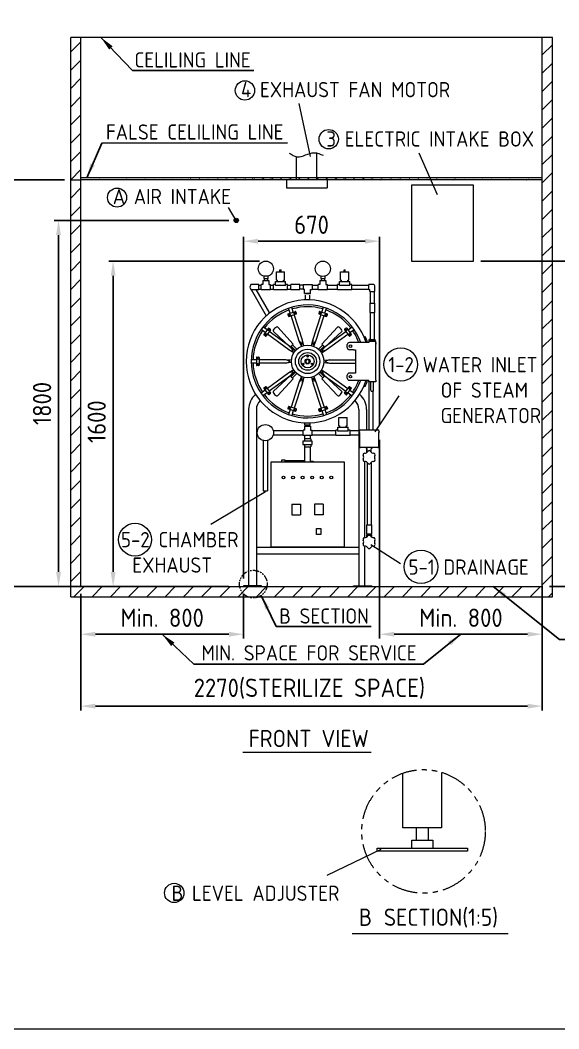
# Model space of a CAD drawing. Header units: millimetres. Extents: x 0 to 12013, y 0 to 8446.
# Drawn here: x 3686 to 6336, y 0 to 4959 of the extents above; entities that cross this region are included whole.
import ezdxf

# ---------------------------------------------------------------- set-up
doc = ezdxf.new("R2010")
doc.units = ezdxf.units.MM
doc.linetypes.add('HIDDEN', pattern=[9.525, 6.35, -3.175])
doc.linetypes.add('PHANTOM', pattern=[63.5, 31.75, -6.35, 6.35, -6.35, 6.35, -6.35])
doc.layers.get('0').update_dxf_attribs({"lineweight": 15})
for name, color, linetype, lineweight in [('D', 3, 'Continuous', 13), ('F', 7, 'Continuous', 15), ('H', 2, 'HIDDEN', 15), ('S', 4, 'Continuous', 15)]:
    doc.layers.add(name, color=color, linetype=linetype, lineweight=lineweight)
doc.styles.get("Standard").update_dxf_attribs({"font": 'KAIU.TTF'})
doc.styles.add('STU25', font='isocp2.shx')
doc.dimstyles.new('STU25', dxfattribs={"dimscale": 36, "dimtxt": 2.5, "dimasz": 2, "dimexe": 0.6, "dimexo": 1, "dimgap": 1, "dimtad": 1, "dimdsep": 46, "dimtxsty": 'STU25', "dimcen": 2, "dimazin": 2, "dimtfac": 1, "dimtmove": 0, "dimatfit": 3, "dimfxl": 0, "dimtolj": 1, "dimtzin": 0, "dimarcsym": 0})
doc.dimstyles.new('STU25$7', dxfattribs={"dimscale": 36, "dimtxt": 2.5, "dimasz": 2, "dimexe": 1.25, "dimexo": 0.625, "dimgap": 1, "dimtad": 1, "dimdec": 4, "dimdsep": 46, "dimtxsty": 'STU25', "dimcen": 2.5, "dimazin": 2, "dimtfac": 1, "dimtdec": 4, "dimtmove": 0, "dimatfit": 3, "dimfxl": 0, "dimtolj": 1, "dimtzin": 0, "dimarcsym": 0})

# ---------------------------------------------------------------- blocks, each defined once
blk = doc.blocks.new('*D6')
at = {"layer": 'D', "color": 0, "lineweight": -2}
for p, q in [((3984.4, 2135.1), (3984.4, 1918.2)), ((4784.4, 2138.1), (4784.4, 1918.2)), ((4056.4, 1939.8), (4712.4, 1939.8))]:
    blk.add_line(p, q, dxfattribs=at)
at = {"layer": 'D', "color": 0}
for points in [[(4056.4, 1951.8), (4056.4, 1927.8), (3984.4, 1939.8)], [(4712.4, 1927.8), (4712.4, 1951.8), (4784.4, 1939.8)]]:
    blk.add_solid(points, dxfattribs=at)
at = {"layer": 'Defpoints', "color": 0}
for p in [(3984.4, 2171.1), (4784.4, 2174.1), (4784.4, 1939.8)]:
    blk.add_point(p, dxfattribs=at)
at = {"layer": 'D', "color": 0, "insert": (4384.4, 2020.8), "char_height": 90, "attachment_point": 5, "style": 'STU25'}
blk.add_mtext('\\A1;Min. 800', dxfattribs=at)
blk = doc.blocks.new('*D7')
at = {"layer": 'D', "color": 0, "lineweight": -2}
for p, q in [((5454.4, 2896.3), (5454.4, 1918.2)), ((6254.4, 2177.6), (6254.4, 1918.2)), ((5526.4, 1939.8), (6182.4, 1939.8))]:
    blk.add_line(p, q, dxfattribs=at)
at = {"layer": 'D', "color": 0}
for points in [[(5526.4, 1951.8), (5526.4, 1927.8), (5454.4, 1939.8)], [(6182.4, 1927.8), (6182.4, 1951.8), (6254.4, 1939.8)]]:
    blk.add_solid(points, dxfattribs=at)
at = {"layer": 'Defpoints', "color": 0}
for p in [(5454.4, 2932.3), (6254.4, 2213.6), (6254.4, 1939.8)]:
    blk.add_point(p, dxfattribs=at)
at = {"layer": 'D', "color": 0, "insert": (5854.4, 2020.8), "char_height": 90, "attachment_point": 5, "style": 'STU25'}
blk.add_mtext('\\A1;Min. 800', dxfattribs=at)
blk = doc.blocks.new('*D9')
at = {"layer": 'D', "color": 0, "lineweight": -2}
for p, q in [((4712.8, 3974.1), (3853, 3974.1)), ((3874.6, 3902.1), (3874.6, 2246.1)), ((4712.8, 2174.1), (3853, 2174.1))]:
    blk.add_line(p, q, dxfattribs=at)
at = {"layer": 'D', "color": 0}
for points in [[(3886.6, 3902.1), (3862.6, 3902.1), (3874.6, 3974.1)], [(3862.6, 2246.1), (3886.6, 2246.1), (3874.6, 2174.1)]]:
    blk.add_solid(points, dxfattribs=at)
at = {"layer": 'Defpoints', "color": 0}
for p in [(4748.8, 3974.1), (3874.6, 2174.1), (4748.8, 2174.1)]:
    blk.add_point(p, dxfattribs=at)
at = {"layer": 'D', "color": 0, "insert": (3793.6, 3074.1), "char_height": 90, "attachment_point": 5, "rotation": 90, "style": 'STU25'}
blk.add_mtext('\\A1;1800', dxfattribs=at)
blk = doc.blocks.new('*D10')
at = {"layer": 'D', "color": 0, "lineweight": -2}
for p, q in [((4862.5, 3774.1), (4121.5, 3774.1)), ((4143.1, 3702.1), (4143.1, 2246.1)), ((4620.8, 2174.1), (4121.5, 2174.1))]:
    blk.add_line(p, q, dxfattribs=at)
at = {"layer": 'D', "color": 0}
for points in [[(4155.1, 3702.1), (4131.1, 3702.1), (4143.1, 3774.1)], [(4131.1, 2246.1), (4155.1, 2246.1), (4143.1, 2174.1)]]:
    blk.add_solid(points, dxfattribs=at)
at = {"layer": 'Defpoints', "color": 0}
for p in [(4898.5, 3774.1), (4143.1, 2174.1), (4656.8, 2174.1)]:
    blk.add_point(p, dxfattribs=at)
at = {"layer": 'D', "color": 0, "insert": (4062.1, 2984.7), "char_height": 90, "attachment_point": 5, "rotation": 90, "style": 'STU25'}
blk.add_mtext('\\A1;{\\Fisocp2.shx;1600}', dxfattribs=at)
blk = doc.blocks.new('*D11')
at = {"layer": 'D', "color": 0, "lineweight": -2}
for p, q in [((4784.4, 2213.1), (4784.4, 3893.5)), ((4856.4, 3871.9), (5382.4, 3871.9)), ((5454.4, 2968.3), (5454.4, 3893.5))]:
    blk.add_line(p, q, dxfattribs=at)
at = {"layer": 'D', "color": 0}
for points in [[(4856.4, 3883.9), (4856.4, 3859.9), (4784.4, 3871.9)], [(5382.4, 3859.9), (5382.4, 3883.9), (5454.4, 3871.9)]]:
    blk.add_solid(points, dxfattribs=at)
at = {"layer": 'Defpoints', "color": 0}
for p in [(5454.4, 3871.9), (5454.4, 2932.3), (4784.4, 2177.1)]:
    blk.add_point(p, dxfattribs=at)
at = {"layer": 'D', "color": 0, "insert": (5119.4, 3952.9), "char_height": 90, "attachment_point": 5, "style": 'STU25'}
blk.add_mtext('\\A1;670', dxfattribs=at)
blk = doc.blocks.new('*D17')
at = {"layer": 'D', "color": 0, "lineweight": -2}
for p, q in [((3984.4, 2138.1), (3984.4, 1564.7)), ((6254.4, 2132.1), (6254.4, 1564.7)), ((4056.4, 1586.3), (6182.4, 1586.3))]:
    blk.add_line(p, q, dxfattribs=at)
at = {"layer": 'D', "color": 0}
for points in [[(4056.4, 1598.3), (4056.4, 1574.3), (3984.4, 1586.3)], [(6182.4, 1574.3), (6182.4, 1598.3), (6254.4, 1586.3)]]:
    blk.add_solid(points, dxfattribs=at)
at = {"layer": 'Defpoints', "color": 0}
for p in [(3984.4, 2174.1), (6254.4, 2168.1), (6254.4, 1586.3)]:
    blk.add_point(p, dxfattribs=at)
at = {"layer": 'D', "color": 0, "insert": (5108.7, 1672), "char_height": 90, "attachment_point": 5, "style": 'STU25'}
blk.add_mtext('\\A1;2270(STERILIZE SPACE)', dxfattribs=at)
blk = doc.blocks.new('*D18')
at = {"layer": 'D', "color": 0, "lineweight": -2}
for p, q in [((3904.6, 4174.1), (3606.6, 4174.1)), ((3624.6, 4114.1), (3624.6, 2234.1)), ((3954.4, 2174.1), (3606.6, 2174.1))]:
    blk.add_line(p, q, dxfattribs=at)
at = {"layer": 'D', "color": 0}
for points in [[(3634.6, 4114.1), (3614.6, 4114.1), (3624.6, 4174.1)], [(3614.6, 2234.1), (3634.6, 2234.1), (3624.6, 2174.1)]]:
    blk.add_solid(points, dxfattribs=at)
at = {"layer": 'Defpoints', "color": 0}
for p in [(3934.6, 4174.1), (3624.6, 2174.1), (3984.4, 2174.1)]:
    blk.add_point(p, dxfattribs=at)
at = {"layer": 'D', "color": 0, "insert": (3515.8, 2607.2), "char_height": 75, "attachment_point": 1, "rotation": 90, "style": 'STU25'}
blk.add_mtext('\\A1;FINISHED WALL {\\f標楷體|b0|i0|c136|p65;＞}2000mm', dxfattribs=at)
blk = doc.blocks.new('*D19')
at = {"layer": 'D', "color": 0, "lineweight": -2}
for p, q in [((5951.5, 3774.1), (6542, 3774.1)), ((6520.4, 3702.1), (6520.4, 2246.1)), ((6290.4, 2174.1), (6542, 2174.1))]:
    blk.add_line(p, q, dxfattribs=at)
at = {"layer": 'D', "color": 0}
for points in [[(6532.4, 3702.1), (6508.4, 3702.1), (6520.4, 3774.1)], [(6508.4, 2246.1), (6532.4, 2246.1), (6520.4, 2174.1)]]:
    blk.add_solid(points, dxfattribs=at)
at = {"layer": 'Defpoints', "color": 0}
for p in [(5915.5, 3774.1), (6254.4, 2174.1), (6520.4, 2174.1)]:
    blk.add_point(p, dxfattribs=at)
at = {"layer": 'D', "color": 0, "insert": (6439.4, 2969.1), "char_height": 90, "attachment_point": 5, "rotation": 90, "style": 'STU25'}
blk.add_mtext('\\A1;{\\Fisocp2.shx;MIN. 1600 ABOVE}', dxfattribs=at)

msp = doc.modelspace()

# ---------------------------------------------------------------- hatches: boundary and pattern name
msp.add_hatch(color=256).paths.add_polyline_path([(4738, 3974.101, 1), (4759.522, 3974.101, 1)])
at = {"layer": 'H', "ltscale": 5}
h = msp.add_hatch(dxfattribs=at)
h.set_pattern_fill('ANSI31', color=256, scale=20, style=0)
h.set_pattern_definition([(45, (238234.23, 21690.39), (-44.90128, 44.90128), [])])
h.paths.add_polyline_path([(6304.391, 2124.101), (6304.391, 4874.101), (6254.391, 4874.101), (6254.391, 2174.101), (3984.391, 2174.101), (3984.391, 4874.101), (3934.391, 4874.101), (3934.391, 2124.101)])
at = {"layer": 'H'}
h = msp.add_hatch(dxfattribs=at)
h.set_pattern_fill('ANSI31', color=256, scale=10, style=0)
h.set_pattern_definition([(45, (241463.48, 21690.39), (-22.4506403, 22.4506403), [])])
edge = h.paths.add_edge_path()
edge.add_line((6254.391, 4184.101), (3984.391, 4184.101))
edge.add_line((6254.391, 4174.101), (3984.391, 4174.101))

# ---------------------------------------------------------------- linework, layer by layer
for p, q in [((5045.891, 4174.101), (5045.891, 4287.498)), ((5145.891, 4174.101), (5145.891, 4305.408)), ((4995.891, 4174.101), (4995.891, 4134.957)), ((5195.891, 4174.101), (5195.891, 4134.957)), ((4995.891, 4134.957), (5195.891, 4134.957)), ((4946.468, 3720.61), (4986.468, 3720.61)), ((4946.468, 3680.61), (4946.468, 3720.61)), ((4963.468, 3720.61), (4963.468, 3730.61)), ((4963.468, 3730.61), (4969.468, 3730.61)), ((4969.468, 3720.61), (4969.468, 3730.61)), ((4986.468, 3680.61), (4986.468, 3720.61)), ((5262.391, 3720.61), (5302.391, 3720.61)), ((5262.391, 3680.61), (5262.391, 3720.61)), ((5279.391, 3720.61), (5279.391, 3730.61)), ((5279.391, 3730.61), (5285.391, 3730.61)), ((5285.391, 3720.61), (5285.391, 3730.61)), ((5302.391, 3680.61), (5302.391, 3720.61)), ((4879.458, 3679.101), (4879.458, 3659.101)), ((4879.458, 3679.101), (4909.458, 3679.101)), ((4884.458, 3700.459), (4884.458, 3689.101)), ((4884.458, 3689.101), (4904.458, 3689.101)), ((4884.458, 3679.101), (4904.458, 3679.101)), ((4886.458, 3689.101), (4886.458, 3679.101)), ((4902.458, 3689.101), (4902.458, 3679.101)), ((4902.458, 3689.101), (4902.458, 3679.101)), ((4904.458, 3700.459), (4904.458, 3689.101)), ((4909.458, 3679.101), (4909.458, 3659.101)), ((4941.468, 3664.101), (4941.468, 3674.101)), ((4941.468, 3674.101), (4991.468, 3674.101)), ((4946.468, 3680.61), (4951.468, 3680.61)), ((4951.468, 3674.101), (4951.468, 3680.61)), ((4981.468, 3680.61), (4986.468, 3680.61)), ((4981.468, 3674.101), (4981.468, 3680.61)), ((4991.468, 3664.101), (4991.468, 3674.101)), ((5159.891, 3679.101), (5189.891, 3679.101)), ((5159.891, 3679.101), (5159.891, 3659.101)), ((5164.891, 3700.459), (5164.891, 3689.101)), ((5164.891, 3689.101), (5184.891, 3689.101)), ((5164.891, 3679.101), (5184.891, 3679.101)), ((5166.891, 3689.101), (5166.891, 3679.101)), ((5182.891, 3689.101), (5182.891, 3679.101)), ((5182.891, 3689.101), (5182.891, 3679.101)), ((5184.891, 3700.459), (5184.891, 3689.101)), ((5189.891, 3679.101), (5189.891, 3659.101)), ((5257.391, 3674.101), (5307.391, 3674.101)), ((5257.391, 3664.101), (5257.391, 3674.101)), ((5262.391, 3680.61), (5267.391, 3680.61)), ((5267.391, 3674.101), (5267.391, 3680.61)), ((5297.391, 3680.61), (5302.391, 3680.61)), ((5297.391, 3674.101), (5297.391, 3680.61)), ((5307.391, 3664.101), (5307.391, 3674.101)), ((4819.891, 3659.101), (4814.891, 3646.601)), ((4814.891, 3646.601), (4819.891, 3634.101)), ((4859.891, 3659.101), (4819.891, 3659.101)), ((4819.891, 3634.101), (4859.891, 3634.101)), ((4822.191, 3634.101), (4896.64, 3505.151)), ((4845.285, 3634.101), (4912.145, 3518.295)), ((4859.891, 3634.101), (4859.891, 3659.101)), ((4859.891, 3656.601), (4871.958, 3656.601)), ((4859.891, 3636.601), (4871.958, 3636.601)), ((4871.958, 3634.101), (4871.958, 3659.101)), ((4879.458, 3659.101), (4871.958, 3659.101)), ((4871.958, 3634.101), (4916.958, 3634.101)), ((4909.458, 3659.101), (4916.958, 3659.101)), ((4916.958, 3634.101), (4916.958, 3659.101)), ((4916.958, 3656.601), (4931.468, 3656.601)), ((4916.958, 3636.601), (4931.468, 3636.601)), ((4931.468, 3634.101), (4931.468, 3659.101)), ((4941.468, 3659.101), (4931.468, 3659.101)), ((4931.468, 3634.101), (5001.468, 3634.101)), ((4941.468, 3654.101), (4941.468, 3664.101)), ((4991.468, 3654.101), (4941.468, 3654.101)), ((4991.468, 3654.101), (4991.468, 3664.101)), ((5001.468, 3659.101), (4991.468, 3659.101)), ((5001.468, 3634.101), (5001.468, 3659.101)), ((5001.468, 3656.601), (5017.003, 3656.601)), ((5001.468, 3636.601), (5017.003, 3636.601)), ((5017.003, 3634.101), (5017.003, 3659.101)), ((5062.003, 3659.101), (5017.003, 3659.101)), ((5017.003, 3634.101), (5062.003, 3634.101)), ((5062.003, 3634.101), (5062.003, 3659.101)), ((5077.391, 3656.601), (5062.003, 3656.601)), ((5077.391, 3636.601), (5062.003, 3636.601)), ((5077.391, 3659.101), (5077.391, 3634.101)), ((5077.391, 3659.101), (5122.391, 3659.101)), ((5084.891, 3634.101), (5077.391, 3634.101)), ((5084.891, 3614.101), (5084.891, 3634.101)), ((5114.891, 3634.101), (5122.391, 3634.101)), ((5114.891, 3614.101), (5114.891, 3634.101)), ((5122.391, 3659.101), (5122.391, 3634.101)), ((5122.391, 3656.601), (5152.391, 3656.601)), ((5122.391, 3636.601), (5152.391, 3636.601)), ((5152.391, 3634.101), (5152.391, 3659.101)), ((5159.891, 3659.101), (5152.391, 3659.101)), ((5152.391, 3634.101), (5197.391, 3634.101)), ((5189.891, 3659.101), (5197.391, 3659.101)), ((5197.391, 3634.101), (5197.391, 3659.101)), ((5197.391, 3656.601), (5247.391, 3656.601)), ((5197.391, 3636.601), (5247.391, 3636.601)), ((5247.391, 3634.101), (5247.391, 3659.101)), ((5257.391, 3659.101), (5247.391, 3659.101)), ((5247.391, 3634.101), (5317.391, 3634.101)), ((5257.391, 3654.101), (5257.391, 3664.101)), ((5307.391, 3654.101), (5257.391, 3654.101)), ((5307.391, 3654.101), (5307.391, 3664.101)), ((5317.391, 3659.101), (5307.391, 3659.101)), ((5317.391, 3634.101), (5317.391, 3659.101)), ((5317.391, 3656.601), (5401.274, 3656.601)), ((5317.391, 3636.601), (5401.274, 3636.601)), ((5401.274, 3634.101), (5401.274, 3659.101)), ((5421.274, 3659.101), (5401.274, 3659.101)), ((5401.274, 3634.101), (5406.274, 3634.101)), ((5406.274, 3624.101), (5406.274, 3634.101)), ((5406.274, 3624.101), (5431.274, 3624.101)), ((5408.774, 3567.108), (5408.774, 3624.101)), ((5428.774, 3567.108), (5428.774, 3624.101)), ((5431.274, 3624.101), (5431.274, 3649.101)), ((5084.891, 3614.101), (5114.891, 3614.101)), ((5109.891, 3614.101), (5089.891, 3614.101)), ((5089.891, 3614.101), (5109.891, 3614.101)), ((5089.891, 3583.443), (5089.891, 3607.108)), ((5109.891, 3607.108), (5109.891, 3583.443)), ((5003.949, 3514.903), (5040.089, 3526.646)), ((5014.411, 3518.302), (5006.566, 3542.445)), ((5029.628, 3523.247), (5021.783, 3547.389)), ((5045.391, 3516.802), (5042.609, 3525.362)), ((5157.174, 3525.362), (5154.392, 3516.802)), ((5159.694, 3526.646), (5195.834, 3514.903)), ((5170.155, 3523.247), (5178, 3547.389)), ((5185.372, 3518.302), (5193.216, 3542.445)), ((5406.274, 3567.108), (5406.274, 3522.108)), ((5406.274, 3567.108), (5431.274, 3567.108)), ((5406.274, 3522.108), (5431.274, 3522.108)), ((5408.774, 3389.18), (5408.774, 3522.108)), ((5428.774, 3389.18), (5428.774, 3522.108)), ((5431.274, 3522.108), (5431.274, 3567.108)), ((5002.665, 3512.383), (5005.446, 3503.823)), ((5007.966, 3502.539), (5044.106, 3514.282)), ((5059.062, 3380.878), (5018.428, 3505.939)), ((5074.279, 3385.823), (5033.645, 3510.883)), ((5125.504, 3385.823), (5166.138, 3510.883)), ((5140.72, 3380.878), (5181.355, 3505.939)), ((5155.676, 3514.282), (5191.817, 3502.539)), ((5194.337, 3503.823), (5197.118, 3512.383)), ((4891.317, 3422.758), (4870.78, 3437.679)), ((4900.721, 3435.702), (4880.185, 3450.623)), ((4907.187, 3444.601), (4884.851, 3413.859)), ((4917.704, 3436.96), (4895.368, 3406.218)), ((4909.981, 3445.044), (4917.262, 3439.754)), ((5017.621, 3350.77), (4911.239, 3428.061)), ((5014.685, 3351.465), (4931.491, 3428.296)), ((4952.873, 3449.322), (5029.534, 3366.315)), ((5170.249, 3366.315), (5247.079, 3449.509)), ((5182.162, 3350.77), (5288.544, 3428.061)), ((5268.105, 3428.127), (5185.098, 3351.465)), ((5282.079, 3436.96), (5304.414, 3406.218)), ((5289.802, 3445.044), (5282.521, 3439.754)), ((5292.596, 3444.601), (5314.932, 3413.859)), ((5299.061, 3435.702), (5319.598, 3450.623)), ((5308.466, 3422.758), (5329.003, 3437.679)), ((4892.575, 3405.775), (4885.294, 3411.065)), ((5008.217, 3337.825), (4901.834, 3415.117)), ((5069.614, 3355.157), (5059.062, 3380.878)), ((5059.062, 3380.878), (5071.235, 3364.796)), ((5073.884, 3365.656), (5074.279, 3385.823)), ((5080.862, 3358.812), (5074.279, 3385.823)), ((5118.921, 3358.812), (5125.504, 3385.823)), ((5125.504, 3385.823), (5125.898, 3365.656)), ((5128.548, 3364.796), (5140.72, 3380.878)), ((5130.169, 3355.157), (5140.72, 3380.878)), ((5191.566, 3337.825), (5297.949, 3415.117)), ((5400.349, 3373.608), (5305.349, 3373.608)), ((5307.208, 3405.775), (5314.489, 3411.065)), ((5377.409, 3401.485), (5382.825, 3404.067)), ((5400.349, 3381.108), (5400.349, 3373.608)), ((5435.349, 3381.108), (5400.349, 3381.108)), ((5403.915, 3389.18), (5402.831, 3388.096)), ((5402.831, 3382.193), (5402.831, 3388.096)), ((5402.831, 3382.193), (5403.915, 3381.108)), ((5403.915, 3389.18), (5431.783, 3389.18)), ((5403.915, 3381.108), (5431.783, 3381.108)), ((5431.783, 3389.18), (5432.867, 3388.096)), ((5432.867, 3382.193), (5431.783, 3381.108)), ((5432.867, 3382.193), (5432.867, 3388.096)), ((5435.349, 3373.608), (5435.349, 3381.108)), ((5435.349, 3188.608), (5435.349, 3373.608)), ((5435.349, 3372.108), (5435.349, 3366.108)), ((5031.871, 3323.218), (5008.217, 3337.825)), ((5008.217, 3337.825), (5027.518, 3331.969)), ((5029.534, 3366.315), (5014.685, 3351.465)), ((5038.823, 3332.786), (5017.621, 3350.77)), ((5029.155, 3334.223), (5017.621, 3350.77)), ((5018.751, 3355.531), (5040.064, 3334.218)), ((5046.781, 3340.936), (5025.469, 3362.249)), ((5174.314, 3362.249), (5153.001, 3340.936)), ((5159.719, 3334.218), (5181.032, 3355.531)), ((5160.96, 3332.786), (5182.162, 3350.77)), ((5167.912, 3323.218), (5191.566, 3337.825)), ((5185.098, 3351.465), (5170.249, 3366.315)), ((5182.162, 3350.77), (5170.628, 3334.223)), ((5172.265, 3331.969), (5191.566, 3337.825)), ((5295.349, 3348.608), (5295.349, 3363.608)), ((5325.349, 3338.608), (5305.349, 3338.608)), ((5325.349, 3338.608), (5336.349, 3338.608)), ((5336.349, 3338.608), (5336.349, 3223.608)), ((4847.891, 3289.108), (4822.507, 3289.108)), ((4847.891, 3273.108), (4822.507, 3273.108)), ((4847.891, 3300.108), (4847.891, 3262.108)), ((4849.891, 3302.108), (4858.891, 3302.108)), ((4860.891, 3300.108), (4860.891, 3262.108)), ((4992.388, 3289.108), (4860.891, 3289.108)), ((4992.388, 3273.108), (4860.891, 3273.108)), ((5020.11, 3287.022), (4992.388, 3289.108)), ((5011.445, 3282.501), (4992.388, 3289.108)), ((4992.388, 3273.108), (5011.445, 3279.715)), ((5020.11, 3275.195), (4992.388, 3273.108)), ((5179.673, 3287.022), (5207.395, 3289.108)), ((5179.673, 3275.195), (5207.395, 3273.108)), ((5207.395, 3289.108), (5188.338, 3282.501)), ((5188.338, 3279.715), (5207.395, 3273.108)), ((5207.395, 3289.108), (5336.349, 3289.108)), ((5207.395, 3273.108), (5336.349, 3273.108)), ((4858.891, 3260.108), (4849.891, 3260.108)), ((5008.217, 3224.391), (4901.834, 3147.1)), ((5031.871, 3238.998), (5008.217, 3224.391)), ((5027.518, 3230.247), (5008.217, 3224.391)), ((5038.823, 3229.43), (5017.621, 3211.447)), ((5017.621, 3211.447), (5029.155, 3227.994)), ((5040.064, 3227.998), (5018.751, 3206.685)), ((5181.032, 3206.685), (5159.719, 3227.998)), ((5160.96, 3229.43), (5182.162, 3211.447)), ((5167.912, 3238.998), (5191.566, 3224.391)), ((5170.628, 3227.994), (5182.162, 3211.447)), ((5191.566, 3224.391), (5172.265, 3230.247)), ((5191.566, 3224.391), (5297.949, 3147.1)), ((5325.349, 3223.608), (5305.349, 3223.608)), ((5336.349, 3223.608), (5325.349, 3223.608)), ((5017.621, 3211.447), (4911.239, 3134.155)), ((4931.678, 3134.09), (5014.685, 3210.751)), ((5029.534, 3195.902), (4952.704, 3112.708)), ((5014.685, 3210.751), (5029.534, 3195.902)), ((5059.062, 3181.338), (5018.428, 3056.278)), ((5025.468, 3199.968), (5046.781, 3221.281)), ((5074.279, 3176.394), (5033.645, 3051.334)), ((5069.614, 3207.059), (5059.062, 3181.338)), ((5071.235, 3197.421), (5059.062, 3181.338)), ((5074.279, 3176.394), (5073.884, 3196.56)), ((5080.862, 3203.404), (5074.279, 3176.394)), ((5118.921, 3203.404), (5125.504, 3176.394)), ((5125.898, 3196.56), (5125.504, 3176.394)), ((5125.504, 3176.394), (5166.138, 3051.334)), ((5140.72, 3181.338), (5128.548, 3197.421)), ((5130.169, 3207.059), (5140.72, 3181.338)), ((5140.72, 3181.338), (5181.355, 3056.278)), ((5153.001, 3221.281), (5174.314, 3199.968)), ((5170.249, 3195.902), (5185.098, 3210.751)), ((5246.91, 3112.895), (5170.249, 3195.902)), ((5182.162, 3211.447), (5288.544, 3134.155)), ((5185.098, 3210.751), (5268.292, 3133.921)), ((5295.349, 3198.608), (5295.349, 3213.608)), ((5305.349, 3188.608), (5336.349, 3188.608)), ((5336.349, 3188.608), (5400.349, 3188.608)), ((5400.349, 3181.108), (5400.349, 3188.608)), ((5435.349, 3181.108), (5400.349, 3181.108)), ((5402.348, 2944.101), (5402.348, 3181.108)), ((5410.996, 3142.688), (5410.996, 3181.108)), ((5424.702, 3142.688), (5424.702, 3181.108)), ((5435.349, 3190.108), (5435.349, 3196.108)), ((5435.349, 3188.608), (5435.349, 3181.108)), ((4891.317, 3139.458), (4870.78, 3124.538)), ((4900.721, 3126.514), (4880.185, 3111.593)), ((4884.851, 3148.358), (4907.187, 3117.615)), ((4885.294, 3151.151), (4892.575, 3156.441)), ((4895.368, 3155.999), (4917.704, 3125.256)), ((5282.079, 3125.256), (5304.414, 3155.999)), ((5292.596, 3117.615), (5314.932, 3148.358)), ((5299.061, 3126.514), (5319.598, 3111.593)), ((5307.208, 3156.441), (5314.489, 3151.151)), ((5308.466, 3139.458), (5329.003, 3124.538)), ((5377.409, 3160.732), (5382.825, 3158.15)), ((5412.08, 3134.634), (5410.996, 3142.688)), ((5412.08, 3134.634), (5423.618, 3134.634)), ((5422.348, 2944.101), (5422.348, 3134.634)), ((5423.618, 3134.634), (5424.702, 3142.688)), ((4917.262, 3122.463), (4909.981, 3117.173)), ((5289.802, 3117.173), (5282.521, 3122.463)), ((4809.891, 3045.141), (4809.891, 2177.101)), ((4847.891, 3045.141), (4847.891, 2177.101)), ((5005.446, 3058.393), (5002.665, 3049.833)), ((5040.089, 3035.571), (5003.949, 3047.313)), ((5014.411, 3043.914), (5006.566, 3019.772)), ((5044.106, 3047.934), (5007.966, 3059.677)), ((5029.628, 3038.97), (5021.783, 3014.828)), ((5042.609, 3036.855), (5045.391, 3045.414)), ((5157.174, 3036.855), (5154.392, 3045.414)), ((5155.676, 3047.934), (5191.817, 3059.677)), ((5159.694, 3035.571), (5195.834, 3047.313)), ((5170.155, 3038.97), (5178, 3014.828)), ((5185.372, 3043.914), (5193.216, 3019.772)), ((5194.337, 3058.393), (5197.118, 3049.833)), ((5351.891, 3045.141), (5351.891, 2177.101)), ((5389.891, 3045.141), (5389.891, 2944.101)), ((5086.891, 2968.108), (5086.891, 2978.888)), ((5112.891, 2968.108), (5112.891, 2978.888)), ((5253.855, 3004.618), (5293.855, 3004.618)), ((5253.855, 2964.618), (5253.855, 3004.618)), ((5270.855, 3004.618), (5270.855, 3005.118)), ((5270.855, 3005.118), (5276.855, 3005.118)), ((5276.855, 3004.618), (5276.855, 3005.118)), ((5293.855, 2964.618), (5293.855, 3004.618)), ((4931.022, 2940.608), (5077.391, 2940.608)), ((5084.891, 2943.108), (5077.391, 2943.108)), ((5077.391, 2918.108), (5077.391, 2943.108)), ((5084.891, 2963.108), (5114.891, 2963.108)), ((5084.891, 2963.108), (5084.891, 2943.108)), ((5112.891, 2968.108), (5086.891, 2968.108)), ((5089.891, 2963.108), (5089.891, 2968.108)), ((5109.891, 2963.108), (5109.891, 2968.108)), ((5114.891, 2963.108), (5114.891, 2943.108)), ((5114.891, 2943.108), (5122.391, 2943.108)), ((5122.391, 2918.108), (5122.391, 2943.108)), ((5122.391, 2940.608), (5238.855, 2940.608)), ((5248.855, 2943.108), (5238.855, 2943.108)), ((5238.855, 2918.108), (5238.855, 2943.108)), ((5248.855, 2958.108), (5298.855, 2958.108)), ((5248.855, 2948.108), (5248.855, 2958.108)), ((5248.855, 2938.108), (5248.855, 2948.108)), ((5298.855, 2938.108), (5248.855, 2938.108)), ((5253.855, 2964.618), (5258.855, 2964.618)), ((5258.855, 2958.108), (5258.855, 2964.618)), ((5288.855, 2964.618), (5293.855, 2964.618)), ((5288.855, 2958.108), (5288.855, 2964.618)), ((5298.855, 2948.108), (5298.855, 2958.108)), ((5298.855, 2938.108), (5298.855, 2948.108)), ((5308.855, 2943.108), (5298.855, 2943.108)), ((5308.855, 2918.108), (5308.855, 2943.108)), ((5308.855, 2940.608), (5351.891, 2940.608)), ((5354.691, 2944.101), (5450.691, 2944.101)), ((5354.691, 2944.101), (5354.691, 2937.885)), ((5354.691, 2932.317), (5354.691, 2862.101)), ((5450.691, 2937.885), (5450.691, 2944.101)), ((5450.691, 2862.101), (5450.691, 2932.317)), ((4881.292, 2891.061), (4881.292, 2644.06)), ((4903.292, 2891.061), (4903.292, 2644.06)), ((4931.022, 2920.608), (5077.391, 2920.608)), ((5122.891, 2889.108), (5076.891, 2889.108)), ((5076.891, 2889.108), (5076.891, 2873.108)), ((5077.391, 2918.108), (5122.391, 2918.108)), ((5115.391, 2901.108), (5084.391, 2901.108)), ((5084.391, 2901.108), (5084.391, 2889.108)), ((5086.891, 2901.108), (5086.891, 2918.108)), ((5112.891, 2918.108), (5112.891, 2901.108)), ((5115.391, 2901.108), (5115.391, 2889.108)), ((5122.391, 2920.608), (5238.855, 2920.608)), ((5122.891, 2873.108), (5122.891, 2889.108)), ((5238.855, 2918.108), (5308.855, 2918.108)), ((5308.855, 2920.608), (5351.891, 2920.608)), ((5076.891, 2873.108), (5122.891, 2873.108)), ((5084.391, 2873.108), (5084.391, 2861.108)), ((5084.391, 2861.108), (5115.391, 2861.108)), ((5086.891, 2787.101), (5086.891, 2861.108)), ((5112.891, 2861.108), (5112.891, 2787.101)), ((5115.391, 2873.108), (5115.391, 2861.108)), ((5445.691, 2857.101), (5359.691, 2857.101)), ((5390.191, 2857.101), (5390.191, 2832.863)), ((5402.691, 2857.101), (5392.541, 2857.101)), ((5392.541, 2836.066), (5392.541, 2850.62)), ((5392.541, 2836.066), (5392.541, 2834.662)), ((5412.841, 2857.101), (5402.691, 2857.101)), ((5412.841, 2836.066), (5412.841, 2850.62)), ((5412.841, 2834.662), (5412.841, 2836.066)), ((4971.891, 2795.858), (4971.891, 2787.101)), ((4989.891, 2795.858), (4971.891, 2795.858)), ((4989.891, 2787.101), (4989.891, 2795.858)), ((4989.891, 2792.108), (4994.891, 2792.108)), ((5086.891, 2792.108), (4989.891, 2792.108)), ((5112.891, 2790.608), (5127.891, 2790.608)), ((5112.891, 2787.608), (5127.891, 2787.608)), ((5127.891, 2790.608), (5127.891, 2787.101)), ((5380.235, 2786.112), (5380.235, 2417.053)), ((5392.691, 2784.175), (5392.691, 2477.269)), ((5412.691, 2784.175), (5412.691, 2477.269)), ((4881.292, 2644.06), (4903.292, 2644.06)), ((5022.041, 2578.601), (5022.041, 2526.101)), ((5022.041, 2578.601), (5064.741, 2578.601)), ((5064.741, 2578.601), (5064.741, 2526.101)), ((5175.741, 2578.601), (5133.041, 2578.601)), ((5133.041, 2578.601), (5133.041, 2526.101)), ((5175.741, 2578.601), (5175.741, 2526.101)), ((5022.041, 2526.101), (5064.741, 2526.101)), ((5175.741, 2526.101), (5133.041, 2526.101)), ((5390.191, 2477.269), (5415.191, 2477.269)), ((5390.191, 2477.269), (5390.191, 2432.269)), ((5390.191, 2432.269), (5415.191, 2432.269)), ((5412.691, 2432.269), (5392.691, 2432.269)), ((5392.691, 2432.269), (5392.691, 2427.269)), ((5412.691, 2432.269), (5412.691, 2427.269)), ((5415.191, 2432.269), (5415.191, 2477.269)), ((5390.191, 2427.269), (5415.191, 2427.269)), ((5390.191, 2427.269), (5390.191, 2417.053)), ((5415.191, 2417.053), (5415.191, 2427.269)), ((4847.891, 2367.101), (5351.891, 2367.101)), ((4847.891, 2367.101), (4847.891, 2335.101)), ((4847.891, 2335.101), (5351.891, 2335.101)), ((5351.891, 2367.101), (5351.891, 2335.101)), ((5380.235, 2370.304), (5380.235, 2177.101)), ((4873.391, 2177.101), (4784.391, 2177.101)), ((4784.391, 2177.101), (4784.391, 2174.101)), ((4784.391, 2174.101), (4873.391, 2174.101)), ((4809.891, 2177.101), (4847.891, 2177.101)), ((4809.891, 2177.101), (4847.891, 2177.101)), ((4873.391, 2174.101), (4873.391, 2177.101)), ((5326.391, 2177.101), (5415.391, 2177.101)), ((5326.391, 2174.101), (5326.391, 2177.101)), ((5415.391, 2174.101), (5326.391, 2174.101)), ((5351.891, 2177.101), (5389.891, 2177.101)), ((5351.891, 2177.101), (5389.891, 2177.101)), ((5415.391, 2174.101), (5415.391, 2177.101)), ((5569.242, 988.128), (5569.242, 1256.952)), ((5759.242, 1260.927), (5759.242, 988.128)), ((5759.242, 988.128), (5569.242, 988.128)), ((5634.242, 988.128), (5634.242, 928.128)), ((5694.242, 928.128), (5694.242, 988.128)), ((5612.281, 888.128), (5612.281, 928.128)), ((5612.281, 928.128), (5716.204, 928.128)), ((5716.204, 928.128), (5716.204, 888.128)), ((5441.742, 873.128), (5441.742, 888.128)), ((5441.742, 888.128), (5886.742, 888.128)), ((5886.742, 873.128), (5441.742, 873.128)), ((5886.742, 888.128), (5886.742, 873.128))]:
    msp.add_line(p, q)
for points in [[(5610.848, 3774.101), (5915.537, 3774.101), (5915.537, 4147.97), (5610.848, 4147.97)], [(5108.391, 3276.201), (5108.391, 3286.016), (5099.891, 3290.923), (5091.391, 3286.016), (5091.391, 3276.201), (5099.891, 3271.293)], [(4919.891, 2367.101), (4919.891, 2787.101), (5279.891, 2787.101), (5279.891, 2367.101)], [(5143.391, 2459.951), (5165.391, 2459.951), (5165.391, 2429.751), (5143.391, 2429.751)]]:
    msp.add_lwpolyline(points, close=True)
for centre, radius in [((4748.761, 3974.101), 10.761), ((4894.458, 3736.814), 37.5), ((5174.891, 3736.601), 37.5), ((5036.392, 3518.61), 3.5), ((5163.391, 3518.61), 3.5), ((5011.664, 3510.575), 3.5), ((5188.119, 3510.575), 3.5), ((4908.919, 3435.927), 3.5), ((5290.864, 3435.927), 3.5), ((4893.637, 3414.892), 3.5), ((5306.146, 3414.892), 3.5), ((5099.891, 3281.108), 80), ((5099.891, 3281.108), 60), ((5099.891, 3281.108), 43.5), ((5310.349, 3356.108), 6.5), ((4854.391, 3294.108), 3.5), ((5099.891, 3281.108), 31.75), ((5099.891, 3281.108), 12.5), ((5099.891, 3306.108), 3.5), ((4854.391, 3268.108), 3.5), ((5078.241, 3268.608), 3.5), ((5121.542, 3268.608), 3.5), ((5310.349, 3206.108), 6.5), ((4893.637, 3147.324), 3.5), ((4908.919, 3126.29), 3.5), ((5290.864, 3126.29), 3.5), ((5306.146, 3147.324), 3.5), ((5011.664, 3051.641), 3.5), ((5036.392, 3043.607), 3.5), ((5163.391, 3043.607), 3.5), ((5188.119, 3051.641), 3.5), ((4892.292, 2930.608), 40), ((4981.391, 2710.101), 7), ((5028.391, 2710.101), 7), ((5075.391, 2710.101), 7), ((5122.391, 2710.101), 7), ((5169.391, 2710.101), 7), ((5216.391, 2710.101), 7)]:
    msp.add_circle(centre, radius)
for centre, radius, start, end in [((5421.274, 3649.101), 10, 0, 90), ((5099.891, 3281.108), 302.5, 17.805405, 342.194595), ((5099.891, 3281.108), 277.5, 19.471221, 340.528779), ((5099.891, 3281.108), 268.5, 109.70739, 142.29261), ((5099.891, 3281.108), 268.5, 73.70739, 106.29261), ((5040.707, 3524.744), 2, 18, 108), ((5159.076, 3524.744), 2, 72, 162), ((5099.891, 3281.108), 268.5, 37.70739, 70.29261), ((5004.567, 3513.001), 2, 108, 198), ((5007.348, 3504.442), 2, 198, 288), ((5043.488, 3516.184), 2, 288, 18), ((5156.294, 3516.184), 2, 162, 252), ((5192.435, 3504.442), 2, 252, 342), ((5195.216, 3513.001), 2, 342, 72), ((5099.891, 3281.108), 268.5, 145.70739, 178.29261), ((4908.805, 3443.426), 2, 54, 144), ((4916.086, 3438.136), 2, 324, 54), ((4935.031, 3431.836), 5.007, 146.352885, 225), ((4977.292, 3403.708), 55.773, 123.648227, 146.352885), ((4949.159, 3445.974), 5, 42.039064, 123.648227), ((5250.619, 3445.968), 5.007, 56.352885, 135), ((5222.491, 3403.708), 55.773, 33.648227, 56.352885), ((5264.757, 3431.84), 5, 312.039064, 33.648227), ((5283.697, 3438.136), 2, 126, 216), ((5290.978, 3443.426), 2, 36, 126), ((5099.891, 3281.108), 268.5, 20.151675, 34.29261), ((4886.469, 3412.683), 2, 144, 234), ((4893.75, 3407.393), 2, 234, 324), ((5305.349, 3363.608), 10, 90, 180), ((5306.032, 3407.393), 2, 216, 306), ((5313.314, 3412.683), 2, 306, 36), ((5126.915, 3282.073), 283.5, 18.836951, 25.487446), ((5027.886, 3333.423), 1.5, 255.801409, 32.198591), ((5072.388, 3365.756), 1.5, 219.801409, 356.198591), ((5127.395, 3365.756), 1.5, 183.801409, 320.198591), ((5171.897, 3333.423), 1.5, 147.801409, 284.198591), ((5305.349, 3348.608), 10, 180, 270), ((5099.891, 3281.108), 268.5, 181.70739, 214.29261), ((4849.891, 3300.108), 2, 90, 180), ((4858.891, 3300.108), 2, 0, 90), ((5010.888, 3281.108), 1.5, 291.801409, 68.198591), ((5188.895, 3281.108), 1.5, 111.801409, 248.198591), ((4849.891, 3262.108), 2, 180, 270), ((4858.891, 3262.108), 2, 270, 0), ((5027.886, 3228.793), 1.5, 327.801409, 104.198591), ((5171.897, 3228.793), 1.5, 75.801409, 212.198591), ((5305.349, 3213.608), 10, 90, 180), ((5072.388, 3196.46), 1.5, 3.801409, 140.198591), ((5127.395, 3196.46), 1.5, 39.801409, 176.198591), ((5305.349, 3198.608), 10, 180, 270), ((5099.891, 3281.108), 268.5, 325.70739, 339.848325), ((5126.915, 3280.144), 283.5, 334.512554, 341.163049), ((4886.469, 3149.533), 2, 126, 216), ((4893.75, 3154.823), 2, 36, 126), ((4916.086, 3124.081), 2, 306, 36), ((4935.026, 3130.376), 5, 132.039064, 213.648227), ((4977.292, 3158.509), 55.773, 213.648227, 236.352885), ((5222.491, 3158.509), 55.773, 303.648227, 326.352885), ((5264.752, 3130.381), 5.007, 326.352885, 45), ((5283.697, 3124.081), 2, 144, 234), ((5306.032, 3154.823), 2, 54, 144), ((5313.314, 3149.533), 2, 324, 54), ((4907.891, 3045.141), 98, 130.584101, 180), ((4907.891, 3045.141), 60, 133.566037, 180), ((5099.891, 3281.108), 268.5, 217.70739, 250.29261), ((4908.805, 3118.791), 2, 216, 306), ((4949.164, 3116.248), 5.007, 236.352885, 315), ((5099.891, 3281.108), 268.5, 289.70739, 322.29261), ((5250.624, 3116.243), 5, 222.039064, 303.648227), ((5290.978, 3118.791), 2, 234, 324), ((5291.891, 3045.141), 60, 0, 46.433963), ((5291.891, 3045.141), 98, 0, 49.415899), ((5004.567, 3049.215), 2, 162, 252), ((5007.348, 3057.775), 2, 72, 162), ((5040.707, 3037.473), 2, 252, 342), ((5043.488, 3046.032), 2, 342, 72), ((5156.294, 3046.032), 2, 108, 198), ((5159.076, 3037.473), 2, 198, 288), ((5192.435, 3057.775), 2, 18, 108), ((5195.216, 3049.215), 2, 288, 18), ((5099.891, 3281.108), 268.5, 253.70739, 286.29261), ((5354.691, 2935.101), 2.5, 96.15064, 263.84936), ((5354.391, 2937.885), 0.3, 276.15064, 0), ((5354.391, 2932.317), 0.3, 0, 83.84936), ((5450.991, 2937.885), 0.3, 180, 263.84936), ((5450.991, 2932.317), 0.3, 96.15064, 180), ((5450.691, 2935.101), 2.5, 276.15064, 83.84936), ((5359.691, 2862.101), 5, 180, 270), ((5380.966, 2822.031), 7.972, 91.15518, 208.84482), ((5380.966, 2822.031), 7.973, 91.15518, 208.84482), ((5380.441, 2848.025), 18.028, 271.15518, 328.84482), ((5380.441, 2848.025), 18.027, 271.15518, 328.84482), ((5383.181, 2847.101), 10, 20.605558, 90), ((5402.691, 2834.574), 7.973, 31.15518, 148.84482), ((5402.691, 2834.574), 7.972, 31.15518, 148.84482), ((5424.941, 2848.025), 18.028, 211.15518, 268.84482), ((5424.941, 2848.025), 18.027, 211.15518, 268.84482), ((5422.202, 2847.101), 10, 90, 159.394442), ((5424.417, 2822.031), 7.972, 331.15518, 88.84482), ((5424.417, 2822.031), 7.973, 331.15518, 88.84482), ((5445.691, 2862.101), 5, 270, 0), ((5380.966, 2796.944), 7.972, 151.15518, 268.84482), ((5380.966, 2796.944), 7.973, 151.15518, 268.84482), ((5358.191, 2809.487), 18.028, 331.15518, 28.84482), ((5358.191, 2809.487), 18.027, 331.15518, 28.84482), ((5380.441, 2770.949), 18.028, 31.15518, 88.84482), ((5380.441, 2770.949), 18.027, 31.15518, 88.84482), ((5402.691, 2784.4), 7.973, 211.15518, 328.84482), ((5402.691, 2784.4), 7.972, 211.15518, 328.84482), ((5424.941, 2770.949), 18.028, 91.15518, 148.84482), ((5424.941, 2770.949), 18.027, 91.15518, 148.84482), ((5424.417, 2796.944), 7.972, 271.15518, 28.84482), ((5424.417, 2796.944), 7.973, 271.15518, 28.84482), ((5447.191, 2809.487), 18.028, 151.15518, 208.84482), ((5447.191, 2809.487), 18.027, 151.15518, 208.84482), ((5380.966, 2406.222), 7.973, 91.15518, 208.84482), ((5380.966, 2406.222), 7.972, 91.15518, 208.84482), ((5380.966, 2381.135), 7.973, 151.15518, 268.84482), ((5380.966, 2381.135), 7.972, 151.15518, 268.84482), ((5358.191, 2393.679), 18.027, 331.15518, 28.84482), ((5358.191, 2393.679), 18.028, 331.15518, 28.84482), ((5380.441, 2432.217), 18.027, 271.15518, 328.84482), ((5380.441, 2432.217), 18.028, 271.15518, 328.84482), ((5402.691, 2418.766), 7.973, 31.15518, 148.84482), ((5402.691, 2418.766), 7.972, 31.15518, 148.84482), ((5424.941, 2432.217), 18.028, 211.15518, 268.84482), ((5424.941, 2432.217), 18.027, 211.15518, 268.84482), ((5424.417, 2406.222), 7.973, 331.15518, 88.84482), ((5424.417, 2406.222), 7.972, 331.15518, 88.84482), ((5424.417, 2381.135), 7.973, 271.15518, 28.84482), ((5424.417, 2381.135), 7.972, 271.15518, 28.84482), ((5447.191, 2393.679), 18.028, 151.15518, 208.84482), ((5447.191, 2393.679), 18.027, 151.15518, 208.84482), ((5380.441, 2355.141), 18.028, 31.15518, 88.84482), ((5380.441, 2355.141), 18.027, 31.15518, 88.84482), ((5402.691, 2368.592), 7.973, 211.15518, 328.84482), ((5402.691, 2368.592), 7.972, 211.15518, 328.84482), ((5424.941, 2355.141), 18.028, 91.15518, 148.84482), ((5424.941, 2355.141), 18.027, 91.15518, 148.84482)]:
    msp.add_arc(centre, radius, start, end)
at = {"layer": 'D'}
for p, q in [((5114.368, 4287.714), (5058.591, 4549.715)), ((5739.498, 4100.058), (5649.184, 4304.607)), ((3934.391, 4174.101), (3984.391, 4174.101)), ((4748.761, 3974.101), (4711.501, 4038.107)), ((5432.182, 2934.52), (5550.452, 3111.798)), ((4892.602, 2640.029), (4623.092, 2478.652)), ((5410.197, 2381.699), (5556.958, 2287.004)), ((4780.726, 1359.524), (5412.233, 1359.524)), ((5459.678, 881.827), (5195.211, 752.967)), ((5319.471, 469.445), (6086.674, 469.445))]:
    msp.add_line(p, q, dxfattribs=at)
for centre, radius in [((4791.498, 4613.172), 47.5), ((5203.772, 4373.386), 47.5), ((4162.429, 4086.461), 46.868), ((5558.124, 3265.697), 82.5), ((4250.81, 2404.719), 80.899), ((5657.987, 2271.093), 82.5), ((4443.709, 667.817), 47.5)]:
    msp.add_circle(centre, radius, dxfattribs=at)
at = {"layer": 'D', "color": 11, "linetype": 'PHANTOM'}
msp.add_circle((4832.78, 2186.345), 67.902, dxfattribs=at)
at = {"layer": 'D', "color": 11, "linetype": 'PHANTOM', "ltscale": 4}
msp.add_circle((5670.277, 970.514), 303.734, dxfattribs=at)
at = {"layer": 'D'}
msp.add_spline([(5009.36, 4305.538), (5047.265, 4287.276), (5133.603, 4306.943), (5175.719, 4294.3)], degree=3, dxfattribs=at)
at = {"layer": 'F', "color": 6}
msp.add_lwpolyline([(0, 8446), (0, 0), (12013, 0), (12013, 8446)], close=True, dxfattribs=at)
at = {"layer": 'S'}
for p, q in [((3934.391, 2124.101), (3934.391, 4874.101)), ((6304.391, 4874.101), (3934.391, 4874.101)), ((3984.391, 2174.101), (3984.391, 4874.101)), ((6254.391, 2174.101), (6254.391, 4874.101)), ((6304.391, 2124.101), (6304.391, 4874.101)), ((6254.391, 4184.101), (3984.391, 4184.101)), ((6254.391, 4174.101), (3984.391, 4174.101)), ((3984.391, 2174.101), (6254.391, 2174.101)), ((3934.391, 2124.101), (6304.391, 2124.101))]:
    msp.add_line(p, q, dxfattribs=at)

# ---------------------------------------------------------------- texts
at = {"layer": 'D', "color": 11, "attachment_point": 1}
for s, insert, char_height in [('{\\Fisocp2.shx;\\C3;CELILING LINE}', (4248.196, 4800.798), 75), ('{\\Fisocp2.shx;\\C3;4 EXHAUST FAN MOTOR}', (4772.252, 4654.53), 75), ('{\\Fisocp2.shx;\\C3;FALSE CELILING LINE}', (4107.743, 4446.37), 75), ('{\\Fisocp2.shx;\\C3;3 ELECTRIC INTAKE BOX}', (5192.258, 4411.995), 75), ('{\\Fisocp2.shx;\\C3;A AIR INTAKE}', (4141.523, 4129.104), 75), ('{\\Fisocp2.shx;\\C3;1-2 WATER INLET\\P      OF STEAM \\P      GENERATOR}', (5496.98, 3302.36), 75), ('{\\Fisocp2.shx;\\C3;5-2 CHAMBER \\P\\f???|b0|i0|c0|p65;  \\Fisocp2.shx;EXHAUST}', (4181.952, 2442.369), 75), ('{\\Fisocp2.shx;\\C3;B SECTION}', (4960.382, 2066.83), 75), ('{\\Fisocp2.shx;\\C3;MIN. SPACE FOR SERVICE}', (4577.674, 1885.553), 75), ('{\\Fisocp2.shx;FRONT VIEW}', (4809.88, 1469.809), 85), ('{\\Fisocp2.shx;B} {\\Fisocp2.shx;SECTION(1:5)}', (5352.062, 591.208), 85)]:
    msp.add_mtext(s, dxfattribs=dict(at, insert=insert, char_height=char_height))
at = {"layer": 'D', "color": 11, "char_height": 75, "attachment_point": 1, "style": 'STU25'}
for s, insert in [('{\\C3;5-1 DRAINAGE }', (5596.434, 2307.526)), ('{\\C3;B LEVEL ADJUSTER}', (4430.983, 703.968))]:
    msp.add_mtext(s, dxfattribs=dict(at, insert=insert))

# ---------------------------------------------------------------- dimensions: what is measured, and where the dimension line sits
at = {"layer": 'D'}
dim = msp.add_linear_dim(base=(3624.597, 2174.101), p1=(3934.557, 4174.101), p2=(3984.391, 2174.101), angle=90, text='FINISHED WALL {\\f標楷體|b0|i0|c136|p65;＞}<>mm', dimstyle='STU25', override={"dimscale": 30}, dxfattribs=at)
dim.commit()
dim.dimension.update_dxf_attribs({"geometry": '*D18', "text_midpoint": (3555.222, 3174.101)})
dim = msp.add_linear_dim(base=(3874.612, 2174.101), p1=(4748.761, 3974.101), p2=(4748.761, 2174.101), angle=90, dimstyle='STU25', dxfattribs=at)
dim.commit()
dim.dimension.update_dxf_attribs({"geometry": '*D9', "text_midpoint": (3874.612, 3074.101), "dimtype": 160})
dim = msp.add_linear_dim(base=(5454.391, 3871.921), p1=(4784.391, 2177.101), p2=(5454.391, 2932.317), dimstyle='STU25', dxfattribs=at)
dim.commit()
dim.dimension.update_dxf_attribs({"geometry": '*D11', "text_midpoint": (5119.391, 3871.921), "dimtype": 160})
dim = msp.add_linear_dim(base=(4143.113, 2174.101), p1=(4898.453, 3774.101), p2=(4656.809, 2174.101), angle=90, text='{\\Fisocp2.shx;<>}', dimstyle='STU25', override={"dimdec": 0}, dxfattribs=at)
dim.commit()
dim.dimension.update_dxf_attribs({"geometry": '*D10', "text_midpoint": (4143.113, 2984.665), "dimtype": 160})
dim = msp.add_linear_dim(base=(6520.378, 2174.101), p1=(5915.537, 3774.101), p2=(6254.391, 2174.101), angle=90, text='{\\Fisocp2.shx;MIN. <> ABOVE}', dimstyle='STU25', dxfattribs=at)
dim.commit()
dim.dimension.update_dxf_attribs({"geometry": '*D19', "text_midpoint": (6520.378, 2969.12), "dimtype": 160})
for base, p1, p2, picture, middle in [((6254.391, 1939.757), (5454.391, 2932.317), (6254.391, 2213.613), '*D7', (5854.391, 2020.757)), ((4784.391, 1939.757), (3984.391, 2171.101), (4784.391, 2174.101), '*D6', (4384.391, 2020.757))]:
    dim = msp.add_linear_dim(base=base, p1=p1, p2=p2, text='Min. <>', dimstyle='STU25', dxfattribs=at)
    dim.commit()
    dim.dimension.update_dxf_attribs({"geometry": picture, "text_midpoint": middle})
dim = msp.add_linear_dim(base=(6254.391, 1586.307), p1=(3984.391, 2174.101), p2=(6254.391, 2168.101), text='<>(STERILIZE SPACE)', dimstyle='STU25', dxfattribs=at)
dim.commit()
dim.dimension.update_dxf_attribs({"geometry": '*D17', "text_midpoint": (5108.719, 1586.307), "dimtype": 160})

# ---------------------------------------------------------------- leaders
for points in [[(4082.685, 4874.101), (4239.15, 4710.941), (4834.901, 4710.941)], [(4013.6, 4184.101), (4088.246, 4354.61), (5000.488, 4355.14)], [(6012.249, 2174.101), (6338.467, 1914.717), (7760.612, 1914.717)], [(4871.903, 2130.845), (4944.626, 1977.665), (5413.431, 1977.665)], [(4384.391, 1939.757), (4540.283, 1792.787)], [(5854.391, 1939.757), (5670.789, 1792.787), (4540.283, 1792.787)]]:
    msp.add_leader(points, dimstyle='STU25$7', override={"dimgap": 1, "dimtad": 0}, dxfattribs=at)

doc.saveas('drawing.dxf')
